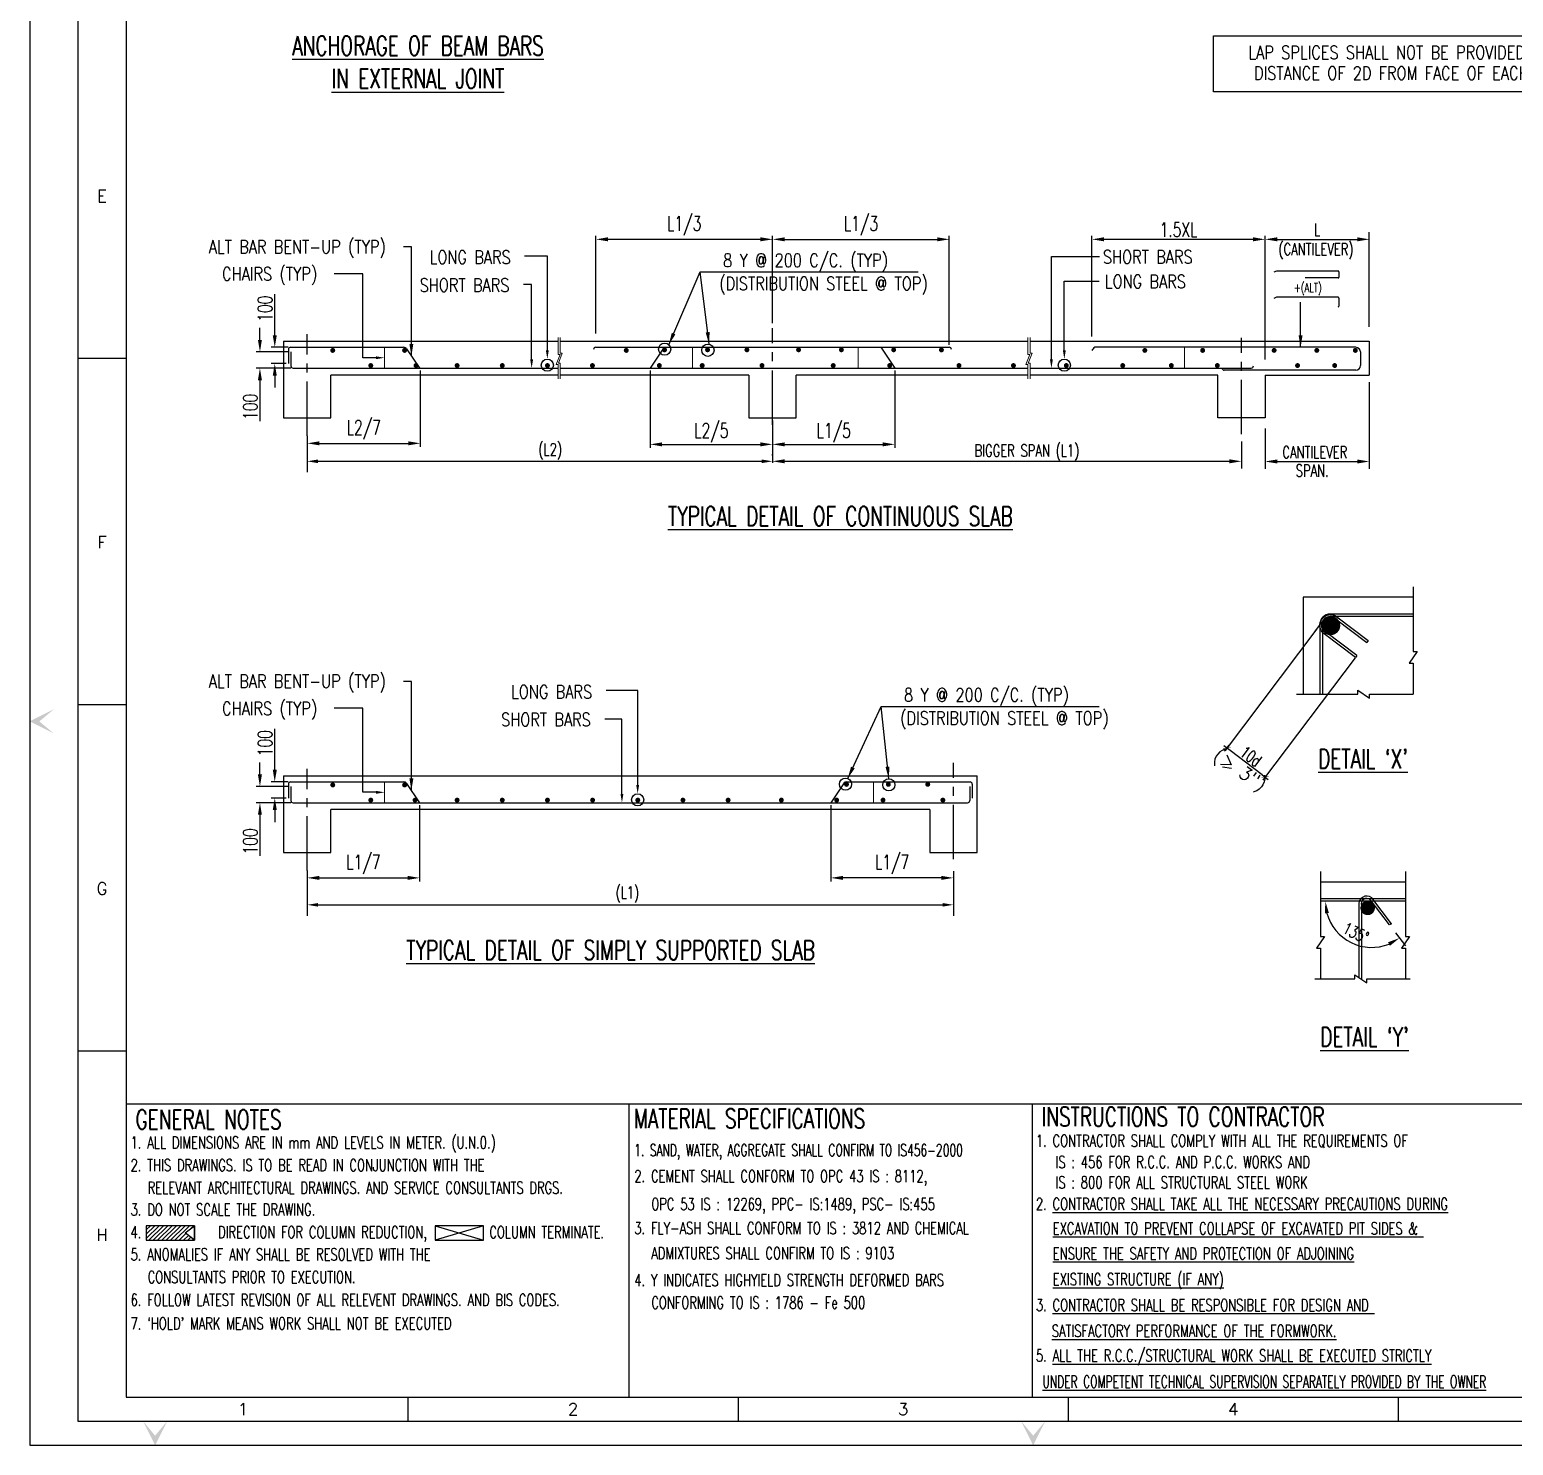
# Model space of a CAD drawing. Extents: x 489124 to 794428, y -356295 to -29813.
# Drawn here: x 710408 to 741130, y -160534 to -131229 of the extents above; entities that cross this region are included whole.
import ezdxf
from ezdxf.enums import TextEntityAlignment as Align

# ---------------------------------------------------------------- set-up
doc = ezdxf.new("R2010")
doc.units = 0
doc.header["$LTSCALE"] = 500
doc.header["$MEASUREMENT"] = 0
doc.linetypes.add('CENTER2', pattern=[1.125, 0.75, -0.125, 0.125, -0.125])
doc.layers.get('DEFPOINTS').update_dxf_attribs({"color": 4})
for name, color, linetype in [('08', 4, 'Continuous'), ('BEAM', 4, 'Continuous'), ('CENTERLINE', 8, 'CENTER2'), ('DIM', 5, 'Continuous'), ('DIM1', 5, 'Continuous'), ('dimention', 7, 'Continuous'), ('hat', 8, 'Continuous'), ('LINK', 2, 'Continuous'), ('notes', 1, 'Continuous'), ('other', 5, 'Continuous'), ('PNA', 10, 'Continuous'), ('S-COLUMN', 1, 'Continuous'), ('S-COLUMN HATCH', 8, 'Continuous'), ('S-SCHEDULE', 2, 'Continuous'), ('ST', 6, 'Continuous'), ('TXT', 4, 'Continuous')]:
    doc.layers.add(name, color=color, linetype=linetype)
for name, color, linetype, lineweight in [('hatch', 7, 'Continuous', 5), ('HEADING-TXT', 1, 'Continuous', 25), ('LINE', 253, 'Continuous', 18)]:
    doc.layers.add(name, color=color, linetype=linetype, lineweight=lineweight)
doc.styles.add('ROMANS', font='r.shx', dxfattribs={"width": 0.7, "bigfont": 'bigfont.shx'})
doc.styles.add('ROMENT', font='r.shx', dxfattribs={"bigfont": 'bigfont.shx'})
doc.dimstyles.new('5', dxfattribs={"dimtxt": 250, "dimasz": 250, "dimexe": 60, "dimexo": 60, "dimgap": 150, "dimtad": 1, "dimdec": 0, "dimlfac": 0.2, "dimzin": 0, "dimdsep": 46, "dimtxsty": 'ROMANS', "dimcen": -250, "dimclrd": 5, "dimclre": 5, "dimclrt": 4, "dimadec": 0, "dimazin": 0, "dimtfac": 1, "dimtdec": 0, "dimtix": 1, "dimtofl": 0, "dimtmove": 2, "dimatfit": 3, "dimfxl": 0, "dimtolj": 1, "dimtzin": 0, "dimarcsym": 0})
doc.dimstyles.new('Copy(2) of Standard', dxfattribs={"dimtxt": 300, "dimasz": 250, "dimexe": 75, "dimexo": 50, "dimgap": 50, "dimtad": 1, "dimdec": 0, "dimrnd": 5, "dimzin": 0, "dimdsep": 46, "dimtxsty": 'ROMANS', "dimcen": 0, "dimclrd": 5, "dimclre": 5, "dimclrt": 4, "dimadec": 0, "dimazin": 0, "dimtfac": 1, "dimtdec": 0, "dimtofl": 0, "dimtmove": 0, "dimatfit": 3, "dimfxl": 0, "dimtolj": 1, "dimtzin": 0, "dimarcsym": 0})
doc.dimstyles.new('dim25', dxfattribs={"dimtxt": 250, "dimasz": 250, "dimexe": 200, "dimexo": 200, "dimgap": 100, "dimtad": 1, "dimdec": 0, "dimlfac": 0.25, "dimzin": 0, "dimdsep": 46, "dimtxsty": 'ROMANS', "dimcen": 0, "dimclrd": 5, "dimclre": 5, "dimclrt": 4, "dimadec": 0, "dimazin": 0, "dimtfac": 1, "dimtdec": 0, "dimtix": 1, "dimtofl": 0, "dimtmove": 2, "dimatfit": 3, "dimfxl": 0, "dimtolj": 1, "dimtzin": 0, "dimlwd": -1, "dimlwe": -1, "dimarcsym": 0})
doc.dimstyles.new('INT1', dxfattribs={"dimtxt": 250, "dimasz": 250, "dimexe": 150, "dimexo": 60, "dimgap": 75, "dimtad": 1, "dimdec": 0, "dimzin": 0, "dimdsep": 46, "dimtxsty": 'ROMANS', "dimcen": -250, "dimclrd": 5, "dimclre": 5, "dimclrt": 4, "dimadec": 0, "dimazin": 0, "dimtfac": 1, "dimtdec": 0, "dimtix": 1, "dimtofl": 0, "dimtmove": 2, "dimatfit": 3, "dimfxl": 0, "dimtolj": 1, "dimtzin": 0, "dimarcsym": 0})
doc.dimstyles.new('INT25', dxfattribs={"dimtxt": 250, "dimasz": 80, "dimexe": 60, "dimexo": 60, "dimgap": 40, "dimtad": 1, "dimdec": 0, "dimlfac": 0.25, "dimzin": 0, "dimdsep": 46, "dimtxsty": 'ROMANS', "dimblk": 'DIMTICK', "dimblk1": 'DIMTICK', "dimblk2": 'DIMTICK', "dimsah": 1, "dimcen": -0.25, "dimclrd": 7, "dimclre": 7, "dimclrt": 4, "dimadec": 0, "dimazin": 0, "dimtfac": 1, "dimtdec": 0, "dimtix": 1, "dimtofl": 0, "dimtmove": 2, "dimatfit": 3, "dimldrblk": 'DIMTICK', "dimfxl": 0, "dimtolj": 1, "dimtzin": 0, "dimarcsym": 0})

# ---------------------------------------------------------------- blocks, each defined once
blk = doc.blocks.new('FOLDER')
at = {"layer": 'PNA'}
for points in [[(-1250, 2500), (0, 0), (0, 1000)], [(1250, 2500), (0, 0), (0, 1000)]]:
    blk.add_solid(points, dxfattribs=at)
blk = doc.blocks.new('A1')
at = {"color": 1}
blk.add_line((81794, 6959), (1969, 6959), dxfattribs=at)
at = {"flags": 128}
blk.add_lwpolyline([(0, 0), (82779, 0), (82779, 58231), (0, 58231)], close=True, dxfattribs=at)
at = {"layer": 'PNA'}
for p, q in [((984, 22171), (1969, 22171)), ((984, 15109), (1969, 15109)), ((984, 8047), (1969, 8047)), ((7718, 984), (7718, 492)), ((14453, 984), (14453, 492)), ((21187, 984), (21187, 492)), ((27921, 984), (27921, 492))]:
    blk.add_line(p, q, dxfattribs=at)
at = {"layer": 'PNA', "color": 1}
for points in [[(984, 492), (82287, 492), (82287, 57739), (984, 57739)], [(1969, 984), (81794, 984), (81794, 57247), (1969, 57247)]]:
    blk.add_lwpolyline(points, close=True, dxfattribs=at)
at = {"layer": 'PNA', "xscale": 0.196857838483993, "yscale": 0.196857838483993, "zscale": 0.196857838483993, "rotation": 270}
blk.add_blockref('FOLDER', (0, 14764), dxfattribs=at)
at = {"layer": 'PNA', "xscale": 0.1968578388914466, "yscale": 0.1968578388914466, "zscale": 0.1968578388914466}
for p in [(2559, 0), (20473, 0)]:
    blk.add_blockref('FOLDER', p, dxfattribs=at)
at = {"layer": 'PNA', "style": 'ROMANS'}
for s, p in [('E', (1476, 25479)), ('F', (1476, 18417)), ('G', (1476, 11355)), ('H', (1476, 4292)), ('1', (4352, 738)), ('2', (11086, 738)), ('3', (17821, 738)), ('4', (24555, 738))]:
    blk.add_text(s, height=246, dxfattribs=at).set_placement(p, align=Align.MIDDLE)
blk = doc.blocks.new('DIMTICK')
for p, q in [((-1, 0), (1, 0)), ((0, 1), (0, -1))]:
    blk.add_line(p, q)
at = {"color": 2, "const_width": 0.1}
blk.add_lwpolyline([(0.71, 0.71), (-0.71, -0.71)], dxfattribs=at)
blk = doc.blocks.new('*D634')
at = {"layer": 'DEFPOINTS', "color": 0}
for p in [(737100, -143586), (737891, -144183), (735200, -146102)]:
    blk.add_point(p, dxfattribs=at)
at = {"layer": 'DIM', "color": 7, "lineweight": -2}
for p, q in [((737064, -143634), (735164, -146150)), ((737855, -144231), (735955, -146747)), ((735927, -146651), (735264, -146150))]:
    blk.add_line(p, q, dxfattribs=at)
at = {"layer": 'DIM', "color": 7, "lineweight": -2, "xscale": 80, "yscale": 80, "zscale": 80}
for p, rotation in [((735200, -146102), 142.9439558411432), ((735991, -146699), 322.9439558411432)]:
    blk.add_blockref('DIMTICK', p, dxfattribs=dict(at, rotation=rotation))
at = {"layer": 'DIM', "color": 4, "insert": (735695, -146269), "char_height": 250, "attachment_point": 5, "rotation": 322.944, "style": 'ROMANS'}
blk.add_mtext('\\A1;10d', dxfattribs=at)
blk = doc.blocks.new('*D641')
at = {"layer": 'DEFPOINTS', "color": 0}
for p in [(735501, -139603), (725791, -140194), (735501, -140164)]:
    blk.add_point(p, dxfattribs=at)
at = {"layer": 'DIM', "color": 5, "lineweight": -2}
for p, q in [((735501, -139753), (735501, -140314)), ((725791, -140044), (725791, -140014)), ((726041, -140164), (735251, -140164))]:
    blk.add_line(p, q, dxfattribs=at)
at = {"layer": 'DIM', "color": 5}
for points in [[(726041, -140122), (726041, -140206), (725791, -140164)], [(735251, -140122), (735251, -140206), (735501, -140164)]]:
    blk.add_solid(points, dxfattribs=at)
blk = doc.blocks.new('*D642')
at = {"layer": 'DEFPOINTS', "color": 0}
for p in [(729451, -135569), (725791, -137355), (729451, -137804)]:
    blk.add_point(p, dxfattribs=at)
at = {"layer": 'DIM', "color": 5, "lineweight": -2}
for p, q in [((725791, -137305), (725791, -135494)), ((726041, -135569), (729201, -135569)), ((729451, -137754), (729451, -135494))]:
    blk.add_line(p, q, dxfattribs=at)
at = {"layer": 'DIM', "color": 5}
for points in [[(726041, -135527), (726041, -135610), (725791, -135569)], [(729201, -135527), (729201, -135610), (729451, -135569)]]:
    blk.add_solid(points, dxfattribs=at)
at = {"layer": 'DIM', "color": 4, "insert": (727621, -135290), "char_height": 300, "attachment_point": 5, "style": 'ROMANS'}
blk.add_mtext('\\A1;L1/3', dxfattribs=at)
blk = doc.blocks.new('*D643')
at = {"layer": 'DEFPOINTS', "color": 0}
for p in [(728324, -138236), (725791, -139266), (728324, -139813)]:
    blk.add_point(p, dxfattribs=at)
at = {"layer": 'DIM', "color": 5, "lineweight": -2}
for p, q in [((728324, -138286), (728324, -139888)), ((725791, -139316), (725791, -139888)), ((726041, -139813), (728074, -139813))]:
    blk.add_line(p, q, dxfattribs=at)
at = {"layer": 'DIM', "color": 5}
for points in [[(726041, -139772), (726041, -139855), (725791, -139813)], [(728074, -139772), (728074, -139855), (728324, -139813)]]:
    blk.add_solid(points, dxfattribs=at)
at = {"layer": 'DIM', "color": 4, "insert": (727058, -139575), "char_height": 300, "attachment_point": 5, "style": 'ROMANS'}
blk.add_mtext('\\A1;L1/5', dxfattribs=at)
blk = doc.blocks.new('*D644')
at = {"layer": 'DEFPOINTS', "color": 0}
for p in [(723254, -138236), (725791, -139266), (725791, -139813)]:
    blk.add_point(p, dxfattribs=at)
at = {"layer": 'DIM', "color": 5, "lineweight": -2}
for p, q in [((723254, -138286), (723254, -139888)), ((725791, -139316), (725791, -139888)), ((723504, -139813), (725541, -139813))]:
    blk.add_line(p, q, dxfattribs=at)
at = {"layer": 'DIM', "color": 5}
for points in [[(723504, -139772), (723504, -139855), (723254, -139813)], [(725541, -139772), (725541, -139855), (725791, -139813)]]:
    blk.add_solid(points, dxfattribs=at)
at = {"layer": 'DIM', "color": 4, "insert": (724523, -139575), "char_height": 300, "attachment_point": 5, "style": 'ROMANS'}
blk.add_mtext('\\A1;L2/5', dxfattribs=at)
blk = doc.blocks.new('*D645')
at = {"layer": 'DEFPOINTS', "color": 0}
for p in [(718497, -138236), (716155, -139635), (718497, -139792)]:
    blk.add_point(p, dxfattribs=at)
at = {"layer": 'DIM', "color": 5, "lineweight": -2}
for p, q in [((718497, -138286), (718497, -139867)), ((716155, -139685), (716155, -139867)), ((716405, -139792), (718247, -139792))]:
    blk.add_line(p, q, dxfattribs=at)
at = {"layer": 'DIM', "color": 5}
for points in [[(716405, -139750), (716405, -139833), (716155, -139792)], [(718247, -139750), (718247, -139833), (718497, -139792)]]:
    blk.add_solid(points, dxfattribs=at)
at = {"layer": 'DIM', "color": 4, "insert": (717326, -139513), "char_height": 300, "attachment_point": 5, "style": 'ROMANS'}
blk.add_mtext('\\A1;L2/7', dxfattribs=at)
blk = doc.blocks.new('*D646')
at = {"layer": 'DEFPOINTS', "color": 0}
for p in [(722132, -135569), (722132, -137567), (725791, -137355)]:
    blk.add_point(p, dxfattribs=at)
at = {"layer": 'DIM', "color": 5, "lineweight": -2}
for p, q in [((722132, -137517), (722132, -135494)), ((725541, -135569), (722382, -135569)), ((725791, -137305), (725791, -135494))]:
    blk.add_line(p, q, dxfattribs=at)
at = {"layer": 'DIM', "color": 5}
for points in [[(722382, -135527), (722382, -135610), (722132, -135569)], [(725541, -135527), (725541, -135610), (725791, -135569)]]:
    blk.add_solid(points, dxfattribs=at)
at = {"layer": 'DIM', "color": 4, "insert": (723961, -135290), "char_height": 300, "attachment_point": 5, "style": 'ROMANS'}
blk.add_mtext('\\A1;L1/3', dxfattribs=at)
blk = doc.blocks.new('*D647')
at = {"layer": 'DEFPOINTS', "color": 0}
for p in [(738148, -138377), (735991, -139334), (738148, -140168)]:
    blk.add_point(p, dxfattribs=at)
at = {"layer": 'DIM', "color": 5, "lineweight": -2}
for p, q in [((738148, -138527), (738148, -140318)), ((735991, -139484), (735991, -140318)), ((736241, -140168), (737898, -140168))]:
    blk.add_line(p, q, dxfattribs=at)
at = {"layer": 'DIM', "color": 5}
for points in [[(736241, -140126), (736241, -140209), (735991, -140168)], [(737898, -140126), (737898, -140209), (738148, -140168)]]:
    blk.add_solid(points, dxfattribs=at)
at = {"layer": 'DIM', "color": 4, "insert": (737069, -139968), "char_height": 250, "attachment_point": 5, "style": 'ROMANS'}
blk.add_mtext('\\A1;   ', dxfattribs=at)
blk = doc.blocks.new('*D648')
at = {"layer": 'DEFPOINTS', "color": 0}
for p in [(732403, -135569), (732403, -137631), (735991, -138107)]:
    blk.add_point(p, dxfattribs=at)
at = {"layer": 'DIM', "color": 5, "lineweight": -2}
for p, q in [((732403, -137581), (732403, -135494)), ((735741, -135569), (732653, -135569)), ((735991, -138057), (735991, -135494))]:
    blk.add_line(p, q, dxfattribs=at)
at = {"layer": 'DIM', "color": 5}
for points in [[(732653, -135527), (732653, -135610), (732403, -135569)], [(735741, -135527), (735741, -135610), (735991, -135569)]]:
    blk.add_solid(points, dxfattribs=at)
at = {"layer": 'DIM', "color": 4, "insert": (734197, -135369), "char_height": 300, "attachment_point": 5, "style": 'ROMANS'}
blk.add_mtext('\\A1;1.5XL', dxfattribs=at)
blk = doc.blocks.new('*D649')
at = {"layer": 'DEFPOINTS', "color": 0}
for p in [(735991, -135569), (738148, -135569), (738148, -137530)]:
    blk.add_point(p, dxfattribs=at)
at = {"layer": 'DIM', "color": 5, "lineweight": -2}
for p, q in [((738148, -137380), (738148, -135419)), ((736241, -135569), (737898, -135569))]:
    blk.add_line(p, q, dxfattribs=at)
at = {"layer": 'DIM', "color": 5}
for points in [[(736241, -135527), (736241, -135610), (735991, -135569)], [(737898, -135527), (737898, -135610), (738148, -135569)]]:
    blk.add_solid(points, dxfattribs=at)
at = {"layer": 'DIM', "color": 4, "insert": (737069, -135369), "char_height": 250, "attachment_point": 5, "style": 'ROMANS'}
blk.add_mtext('\\A1;L', dxfattribs=at)
blk = doc.blocks.new('*D678')
at = {"layer": 'DEFPOINTS', "color": 0}
for p in [(715483, -137804), (715811, -137804), (715766, -138139)]:
    blk.add_point(p, dxfattribs=at)
at = {"layer": 'DIM', "color": 5, "lineweight": -2}
for p, q in [((715483, -137554), (715483, -136704)), ((715761, -137804), (715408, -137804)), ((715716, -138139), (715408, -138139)), ((715483, -138389), (715483, -138639))]:
    blk.add_line(p, q, dxfattribs=at)
at = {"layer": 'DIM', "color": 5}
for points in [[(715442, -137554), (715525, -137554), (715483, -137804)], [(715442, -138389), (715525, -138389), (715483, -138139)]]:
    blk.add_solid(points, dxfattribs=at)
at = {"layer": 'DIM', "color": 4, "insert": (715283, -137004), "char_height": 300, "attachment_point": 5, "rotation": 90, "style": 'ROMANS'}
blk.add_mtext('\\A1;100', dxfattribs=at)
blk = doc.blocks.new('*D679')
at = {"layer": 'DEFPOINTS', "color": 0}
for p in [(715818, -137901), (715176, -138236), (715863, -138236)]:
    blk.add_point(p, dxfattribs=at)
at = {"layer": 'DIM', "color": 5, "lineweight": -2}
for p, q in [((715176, -137651), (715176, -137401)), ((715768, -137901), (715101, -137901)), ((715813, -138236), (715101, -138236)), ((715176, -138486), (715176, -139336))]:
    blk.add_line(p, q, dxfattribs=at)
at = {"layer": 'DIM', "color": 5}
for points in [[(715134, -137651), (715217, -137651), (715176, -137901)], [(715134, -138486), (715217, -138486), (715176, -138236)]]:
    blk.add_solid(points, dxfattribs=at)
at = {"layer": 'DIM', "color": 4, "insert": (714976, -139036), "char_height": 300, "attachment_point": 5, "rotation": 90, "style": 'ROMANS'}
blk.add_mtext('\\A1;100', dxfattribs=at)
blk = doc.blocks.new('*D650')
at = {"layer": 'DEFPOINTS', "color": 0}
for p in [(718483, -147232), (716155, -148631), (718483, -148787)]:
    blk.add_point(p, dxfattribs=at)
at = {"layer": 'DIM', "color": 5, "lineweight": -2}
for p, q in [((718483, -147282), (718483, -148862)), ((716155, -148681), (716155, -148862)), ((716405, -148787), (718233, -148787))]:
    blk.add_line(p, q, dxfattribs=at)
at = {"layer": 'DIM', "color": 5}
for points in [[(716405, -148746), (716405, -148829), (716155, -148787)], [(718233, -148746), (718233, -148829), (718483, -148787)]]:
    blk.add_solid(points, dxfattribs=at)
at = {"layer": 'DIM', "color": 4, "insert": (717319, -148509), "char_height": 300, "attachment_point": 5, "style": 'ROMANS'}
blk.add_mtext('\\A1;L1/7', dxfattribs=at)
blk = doc.blocks.new('*D680')
at = {"layer": 'DEFPOINTS', "color": 0}
for p in [(715483, -146800), (715811, -146800), (715766, -147135)]:
    blk.add_point(p, dxfattribs=at)
at = {"layer": 'DIM', "color": 5, "lineweight": -2}
for p, q in [((715483, -146550), (715483, -145700)), ((715761, -146800), (715408, -146800)), ((715716, -147135), (715408, -147135)), ((715483, -147385), (715483, -147635))]:
    blk.add_line(p, q, dxfattribs=at)
at = {"layer": 'DIM', "color": 5}
for points in [[(715442, -146550), (715525, -146550), (715483, -146800)], [(715442, -147385), (715525, -147385), (715483, -147135)]]:
    blk.add_solid(points, dxfattribs=at)
at = {"layer": 'DIM', "color": 4, "insert": (715283, -146000), "char_height": 300, "attachment_point": 5, "rotation": 90, "style": 'ROMANS'}
blk.add_mtext('\\A1;100', dxfattribs=at)
blk = doc.blocks.new('*D681')
at = {"layer": 'DEFPOINTS', "color": 0}
for p in [(715818, -146897), (715176, -147232), (715863, -147232)]:
    blk.add_point(p, dxfattribs=at)
at = {"layer": 'DIM', "color": 5, "lineweight": -2}
for p, q in [((715176, -146647), (715176, -146397)), ((715768, -146897), (715101, -146897)), ((715813, -147232), (715101, -147232)), ((715176, -147482), (715176, -148332))]:
    blk.add_line(p, q, dxfattribs=at)
at = {"layer": 'DIM', "color": 5}
for points in [[(715134, -146647), (715217, -146647), (715176, -146897)], [(715134, -147482), (715217, -147482), (715176, -147232)]]:
    blk.add_solid(points, dxfattribs=at)
at = {"layer": 'DIM', "color": 4, "insert": (714976, -148032), "char_height": 300, "attachment_point": 5, "rotation": 90, "style": 'ROMANS'}
blk.add_mtext('\\A1;100', dxfattribs=at)
blk = doc.blocks.new('*D651')
at = {"layer": 'DEFPOINTS', "color": 0}
for p in [(726999, -147232), (729536, -148631), (726999, -148787)]:
    blk.add_point(p, dxfattribs=at)
at = {"layer": 'DIM', "color": 5, "lineweight": -2}
for p, q in [((726999, -147282), (726999, -148862)), ((729536, -148681), (729536, -148862)), ((729286, -148787), (727249, -148787))]:
    blk.add_line(p, q, dxfattribs=at)
at = {"layer": 'DIM', "color": 5}
for points in [[(727249, -148746), (727249, -148829), (726999, -148787)], [(729286, -148746), (729286, -148829), (729536, -148787)]]:
    blk.add_solid(points, dxfattribs=at)
at = {"layer": 'DIM', "color": 4, "insert": (728267, -148509), "char_height": 300, "attachment_point": 5, "style": 'ROMANS'}
blk.add_mtext('\\A1;L1/7', dxfattribs=at)
blk = doc.blocks.new('*D673')
at = {"layer": 'DEFPOINTS', "color": 0}
for p in [(737139, -149270), (738169, -149236), (738899, -149270), (737487, -149915), (738568, -149762)]:
    blk.add_point(p, dxfattribs=at)
at = {"layer": 'DIM', "color": 5}
blk.add_line((738689, -149922), (738894, -150192), dxfattribs=at)
blk.add_arc((738195, -149270), 957, 195.0031, 292.1583, dxfattribs=at)
for points in [[(737229, -149523), (737311, -149512), (737237, -149270)], [(738535, -150120), (738576, -150193), (738773, -150033)]]:
    blk.add_solid(points, dxfattribs=at)
at = {"layer": 'DIM', "color": 4, "insert": (737869, -149926), "char_height": 250, "attachment_point": 5, "rotation": 333.5807, "style": 'ROMANS'}
blk.add_mtext('\\A1;135%%D', dxfattribs=at)

msp = doc.modelspace()

# ---------------------------------------------------------------- hatches: boundary and pattern name
at = {"layer": 'S-COLUMN HATCH'}
h = msp.add_hatch(dxfattribs=at)
h.set_pattern_fill('ANSI31', color=256, scale=20, angle=180, style=0)
h.set_pattern_definition([(225, (-175027.55, -1014197.83), (44.9012806, -44.9012806), [])])
h.paths.add_polyline_path([(712821.308, -155987.5), (712820.692, -156287.5), (713821.616, -156287.5), (713630.751, -156137.5), (713822.231, -155987.5)])

# ---------------------------------------------------------------- linework, layer by layer
at = {"layer": '08'}
for p, q in [((715664.138, -137676.122), (721349.527, -137676.122)), ((715664.138, -137676.122), (715664.138, -139265.765)), ((721396.027, -137676.122), (731076.527, -137676.122)), ((731123.027, -137676.122), (738147.778, -137676.122)), ((738147.778, -137676.122), (738147.778, -138377.436)), ((716646.641, -139265.765), (716646.641, -138377.436)), ((721349.527, -138377.436), (716646.641, -138377.436)), ((725299.735, -138377.436), (721396.027, -138377.436)), ((725299.735, -138377.436), (725299.735, -139265.765)), ((731076.527, -138377.436), (726282.238, -138377.436)), ((726282.238, -139265.765), (726282.238, -138377.436)), ((735008.075, -138377.436), (731123.027, -138377.436)), ((735008.075, -139265.765), (735008.075, -138377.436)), ((735990.578, -138377.436), (735990.578, -139265.765)), ((735990.578, -138377.436), (738147.778, -138377.436)), ((715664.138, -139265.765), (716646.641, -139265.765)), ((725299.735, -139265.765), (726282.238, -139265.765)), ((735990.578, -139265.765), (735008.075, -139265.765)), ((715664.138, -146672), (730026.891, -146672)), ((715664.138, -146672), (715664.138, -148261.643)), ((730026.891, -148261.643), (730026.891, -146672)), ((716646.641, -148261.643), (716646.641, -147373.315)), ((729044.388, -147373.315), (716646.641, -147373.315)), ((729044.388, -147373.315), (729044.388, -148261.643)), ((715664.138, -148261.643), (716646.641, -148261.643)), ((729044.388, -148261.643), (730026.891, -148261.643))]:
    msp.add_line(p, q, dxfattribs=at)
at = {"layer": 'BEAM'}
for points in [[(739053.524, -142977.251), (736775.5, -142977.251), (736775.5, -144984.538)], [(738898.617, -148872.572), (737138.856, -148872.572)]]:
    msp.add_lwpolyline(points, dxfattribs=at)
at = {"layer": 'CENTERLINE', "ltscale": 3}
for p, q in [((716155.394, -139639.168), (716155.394, -137534.445)), ((725791.406, -139406.243), (725791.406, -137408.961)), ((735501.085, -139602.743), (735501.085, -137605.461)), ((716155.394, -148635.047), (716155.394, -146530.323)), ((729536.059, -148402.122), (729536.059, -146404.84))]:
    msp.add_line(p, q, dxfattribs=at)
at = {"layer": 'DIM', "color": 5}
for p, q in [((721127.251, -135914.529), (720657.081, -135914.529)), ((731565.775, -135925.478), (732559.572, -135925.478)), ((717304.746, -136280.605), (716711.643, -136280.605)), ((720801.871, -136507.166), (720634.313, -136507.166)), ((731832.739, -136436.2), (732552.978, -136436.2)), ((717578.247, -138020.12), (717304.746, -138020.12)), ((722997.803, -144910.407), (722342.633, -144910.407)), ((717304.746, -145276.483), (716711.643, -145276.483)), ((722672.424, -145503.044), (722319.866, -145503.044)), ((717578.247, -147015.999), (717304.746, -147015.999))]:
    msp.add_line(p, q, dxfattribs=at)
at = {"layer": 'DIM'}
for p, q in [((721127.251, -137868.196), (721127.251, -135914.529)), ((731565.775, -138055.563), (731565.775, -135925.478)), ((717304.746, -138020.12), (717304.746, -136280.605)), ((720801.871, -138055.563), (720801.871, -136507.166)), ((731832.739, -137868.196), (731832.739, -136436.2)), ((725791.406, -139653.82), (725791.406, -140194.17)), ((716381.321, -140164.085), (725565.478, -140164.085)), ((737018.087, -143694.646), (737222.363, -143424.114)), ((722997.803, -146864.075), (722997.803, -144910.407)), ((717304.746, -147015.999), (717304.746, -145276.483)), ((722672.424, -147051.442), (722672.424, -145503.044)), ((729536.059, -148649.699), (729536.059, -149570.879)), ((716381.321, -149344.963), (729310.131, -149344.963))]:
    msp.add_line(p, q, dxfattribs=at)
for points in [[(739053.524, -142760.5), (739053.524, -144102.037), (739136.706, -144102.037), (738970.342, -144345.446), (739053.524, -144345.446), (739053.524, -144984.538)], [(736638.487, -144984.538), (737910.898, -144984.538), (737910.898, -144901.355), (738154.306, -145067.72), (738154.306, -144984.538), (739053.524, -144984.538)], [(737138.856, -148655.821), (737138.856, -149997.358), (737222.038, -149997.358), (737055.674, -150240.767), (737138.856, -150240.767), (737138.856, -150879.858)], [(738898.617, -148655.821), (738898.617, -149997.358), (738981.799, -149997.358), (738815.435, -150240.767), (738898.617, -150240.767), (738898.617, -150879.858)], [(737017.08, -150879.858), (737850.991, -150879.858), (737850.991, -150796.676), (738094.4, -150963.04), (738094.4, -150879.858), (738993.617, -150879.858)]]:
    msp.add_lwpolyline(points, dxfattribs=at)
for points, const_width in [([(737245.772, -143563.412, 1), (737445.772, -143563.412, 1)], 200), ([(738039.116, -149409.097, 1), (738189.116, -149409.097, 1)], 150)]:
    msp.add_lwpolyline(points, format="xyb", close=True, dxfattribs=dict(at, const_width=const_width))
for points in [[(725565.478, -140126.423), (725565.478, -140201.732), (725791.406, -140164.085)], [(729310.131, -149307.301), (729310.131, -149382.61), (729536.059, -149344.963)]]:
    msp.add_solid(points, dxfattribs=at)
at = {"layer": 'DIM1', "color": 7}
for p, q in [((722818.5, -159534.446), (722818.5, -153469.821)), ((731176, -159534.446), (731176, -153469.821))]:
    msp.add_line(p, q, dxfattribs=at)
at = {"layer": 'DIM1', "elevation": 0}
msp.add_lwpolyline([(734919.001, -131353.408), (743708.742, -131353.408), (743708.742, -132514.391), (734919.001, -132514.391)], close=True, dxfattribs=at)
at = {"layer": 'dimention', "color": 5, "linetype": 'ByBlock'}
for p, q in [((716155.394, -139639.168), (716155.394, -140390.001)), ((716155.394, -148635.047), (716155.394, -149570.879))]:
    msp.add_line(p, q, dxfattribs=at)
at = {"layer": 'dimention', "color": 5}
for points in [[(721097.204, -137868.196), (721157.285, -137868.196), (721127.251, -138048.455)], [(731862.785, -137868.196), (731802.695, -137868.196), (731832.739, -138048.455)], [(720771.828, -138055.563), (720831.918, -138055.563), (720801.871, -138235.831)], [(731595.822, -138055.563), (731535.731, -138055.563), (731565.775, -138235.831)], [(722642.38, -147051.442), (722702.47, -147051.442), (722672.424, -147231.709)], [(722967.756, -146864.075), (723027.838, -146864.075), (722997.803, -147044.333)]]:
    msp.add_solid(points, dxfattribs=at)
at = {"layer": 'dimention', "color": 5, "linetype": 'ByBlock'}
for points in [[(716381.321, -140126.423), (716381.321, -140201.732), (716155.394, -140164.085)], [(716381.321, -149307.301), (716381.321, -149382.61), (716155.394, -149344.963)]]:
    msp.add_solid(points, dxfattribs=at)
at = {"layer": 'hat'}
for centre in [(723556.07, -137841.829), (724452.982, -137865.215), (721127.251, -138174.892), (731832.739, -138174.892), (727300.723, -146846.707), (728197.635, -146861.093), (722997.803, -147170.77)]:
    msp.add_circle(centre, 126.431, dxfattribs=at)
at = {"layer": 'hatch'}
for points in [[(721349.527, -137602.82), (721349.527, -137955.908), (721390.197, -137955.908), (721310.505, -138161.597), (721349.527, -138161.597), (721349.527, -138458.82)], [(721396.027, -137602.772), (721396.027, -137926.408), (721436.697, -137926.408), (721357.005, -138132.097), (721396.027, -138132.097), (721396.027, -138458.588)], [(731076.527, -137602.82), (731076.527, -137955.908), (731117.197, -137955.908), (731037.505, -138161.597), (731076.527, -138161.597), (731076.527, -138458.82)], [(731123.027, -137602.772), (731123.027, -137926.408), (731163.697, -137926.408), (731084.005, -138132.097), (731123.027, -138132.097), (731123.027, -138458.588)]]:
    msp.add_lwpolyline(points, dxfattribs=at)
at = {"layer": 'LINE'}
for p, q in [((717758.506, -137804.422), (717758.506, -138235.831)), ((724135.529, -137804.422), (724135.529, -138235.831)), ((727561.246, -137804.422), (727561.246, -138235.831)), ((734318.506, -137804.422), (734318.506, -138235.831)), ((717758.506, -146800.3), (717758.506, -147231.709)), ((727880.182, -146800.3), (727880.182, -147231.709))]:
    msp.add_line(p, q, dxfattribs=at)
at = {"layer": 'LINK'}
for p, q in [((738125.573, -143872.329), (738095.443, -143912.231)), ((737891.17, -144182.76), (737861.04, -144222.662)), ((738567.834, -149762.195), (738168.874, -149235.85)), ((738609.694, -149739.284), (738199.042, -149199.33)), ((737933.965, -149370.38), (737933.965, -150865.617)), ((737983.965, -149363.712), (737983.965, -150899.791)), ((738608.89, -149739.723), (738567.834, -149762.195))]:
    msp.add_line(p, q, dxfattribs=at)
for points in [[(737861.041, -144222.662), (737211.796, -143732.437, -1), (737476.628, -143382.318), (738125.573, -143872.329)], [(739053.524, -143327.251), (737335.5, -143327.251, 0.414213562), (737125.5, -143537.251), (737125.5, -144984.538)], [(737891.17, -144182.76), (737241.944, -143692.548, -1), (737446.48, -143422.207), (738095.443, -143912.231)], [(739053.524, -143377.251), (737335.5, -143377.251, 0.414213562), (737175.5, -143537.251), (737175.5, -144984.538)]]:
    msp.add_lwpolyline(points, format="xyb", dxfattribs=at)
for points in [[(738898.617, -149219.872), (737138.856, -149219.872)], [(738898.617, -149269.872), (737138.856, -149269.872)]]:
    msp.add_lwpolyline(points, dxfattribs=at)
for centre, radius, start, end in [((738095.54, -149329.853), 166.58, 51.5863482, 194.0808285), ((738096.645, -149329.03), 117.897, 52.2187644, 197.1080954)]:
    msp.add_arc(centre, radius, start, end, dxfattribs=at)
at = {"layer": 'other'}
for points in [[(717578.247, -137990.089), (717578.247, -138050.167), (717758.506, -138020.12)], [(717578.247, -146985.967), (717578.247, -147046.045), (717758.506, -147015.999)]]:
    msp.add_solid(points, dxfattribs=at)
at = {"layer": 'S-COLUMN', "color": 5}
for p, q in [((718806, -155987.5), (719806, -156287.5)), ((719806, -155987.5), (718806, -156287.5))]:
    msp.add_line(p, q, dxfattribs=at)
at = {"layer": 'S-COLUMN'}
for points in [[(713821, -156287.5), (713821, -155987.5), (712821, -155987.5), (712821, -156287.5)], [(713821, -155987.5), (713821, -156287.5), (713630.751, -156137.5)], [(719806, -156287.5), (719806, -155987.5), (718806, -155987.5), (718806, -156287.5)]]:
    msp.add_lwpolyline(points, close=True, dxfattribs=at)
at = {"layer": 'ST'}
for p, q in [((736223.06, -136226.337), (736173.288, -136249)), ((737504.984, -136226.337), (736223.06, -136226.337)), ((737504.984, -136367.892), (736818.019, -136367.892)), ((737519.909, -136241.274), (737519.909, -136352.955)), ((736223.06, -136769.278), (736173.288, -136791.95)), ((737504.984, -136769.278), (736223.06, -136769.278)), ((737519.909, -136784.213), (737519.909, -136950.406)), ((715765.746, -137849.486), (715765.746, -138139.312)), ((715810.811, -137804.422), (718151.873, -137804.422)), ((715818.034, -137900.935), (715818.034, -138190.761)), ((718214.218, -137837.589), (718486.067, -138241.016)), ((722131.607, -137804.422), (729450.548, -137804.422)), ((723544.745, -137804.422), (723254.048, -138235.831)), ((728033.24, -137804.422), (728323.945, -138235.831)), ((736843.081, -137804.422), (732463, -137804.422)), ((737868.598, -137804.422), (733488.517, -137804.422)), ((737965.16, -137900.996), (737965.16, -138182.101)), ((715863.098, -138235.831), (721349.527, -138235.831)), ((721396.027, -138235.831), (731076.527, -138235.831)), ((731123.027, -138235.831), (735703.641, -138235.831)), ((737868.598, -138278.667), (735143.567, -138278.667)), ((715765.746, -146845.365), (715765.746, -147135.191)), ((715810.811, -146800.3), (718151.873, -146800.3)), ((718214.218, -146833.468), (718482.572, -147231.709)), ((727274.533, -146822.36), (726998.702, -147231.709)), ((727315.998, -146800.3), (729880.218, -146800.3)), ((729925.282, -146845.365), (729925.282, -147135.191)), ((715818.034, -146896.813), (715818.034, -147186.639)), ((729872.995, -146896.813), (729872.995, -147186.639)), ((715863.098, -147231.709), (729827.93, -147231.709))]:
    msp.add_line(p, q, dxfattribs=at)
at = {"layer": 'ST', "const_width": 50.698}
for points in [[(716658.57, -137868.066, 1), (716709.261, -137868.066, 1)], [(718146.322, -137868.066, 1), (718197.014, -137868.066, 1)], [(722735.934, -137868.066, 1), (722786.626, -137868.066, 1)], [(723527.996, -137856.132, 1), (723578.697, -137856.132, 1)], [(724419.147, -137855.632, 1), (724469.839, -137855.632, 1)], [(725234.56, -137855.632, 1), (725285.252, -137855.632, 1)], [(726355.165, -137855.632, -1), (726304.473, -137855.632, -1)], [(727241.816, -137856.132, -1), (727191.115, -137856.132, -1)], [(728324.316, -137856.132, -1), (728273.615, -137856.132, -1)], [(729262.703, -137858.632, 1), (729313.394, -137858.632, 1)], [(733525.081, -137868.066, -1), (733474.381, -137868.066, -1)], [(734722.951, -137868.066, -1), (734672.259, -137868.066, -1)], [(736202.53, -137868.066, -1), (736151.838, -137868.066, -1)], [(737086.444, -137868.066, -1), (737035.74, -137868.066, -1)], [(737883.876, -137868.066, -1), (737833.176, -137868.066, -1)], [(717446.058, -138181.463, 1), (717496.749, -138181.463, 1)], [(718433.838, -138181.463, -1), (718383.135, -138181.463, -1)], [(719284.089, -138181.463, -1), (719233.386, -138181.463, -1)], [(720219.366, -138181.463, -1), (720168.662, -138181.463, -1)], [(721154.642, -138181.463, -1), (721103.938, -138181.463, -1)], [(722035.672, -138181.463, 1), (722086.364, -138181.463, 1)], [(723421.3, -138181.463, 1), (723471.992, -138181.463, 1)], [(724308.445, -138181.463, 1), (724359.145, -138181.463, 1)], [(725547.414, -138181.463, 1), (725598.106, -138181.463, 1)], [(727022.155, -138181.463, 1), (727072.847, -138181.463, 1)], [(728191.577, -138181.463, 1), (728242.268, -138181.463, 1)], [(729626.086, -138181.463, 1), (729676.778, -138181.463, 1)], [(730754.075, -138181.463, 1), (730804.767, -138181.463, 1)], [(731848.256, -138181.463, 1), (731898.948, -138181.463, 1)], [(733017.01, -138181.463, 1), (733067.702, -138181.463, 1)], [(734023.953, -138181.463, 1), (734074.656, -138181.463, 1)], [(734975.116, -138181.463, 1), (735025.807, -138181.463, 1)], [(736637.241, -138181.463, 1), (736687.933, -138181.463, 1)], [(737405.855, -138181.463, 1), (737456.549, -138181.463, 1)], [(716658.57, -146863.944, 1), (716709.261, -146863.944, 1)], [(718146.322, -146863.944, 1), (718197.014, -146863.944, 1)], [(727296.649, -146852.01, 1), (727347.35, -146852.01, 1)], [(728163.8, -146851.51, 1), (728214.492, -146851.51, 1)], [(728979.213, -146851.51, 1), (729029.905, -146851.51, 1)], [(717446.058, -147177.342, 1), (717496.749, -147177.342, 1)], [(718413.838, -147177.342, -1), (718363.135, -147177.342, -1)], [(719284.089, -147177.342, -1), (719233.386, -147177.342, -1)], [(720219.366, -147177.342, -1), (720168.662, -147177.342, -1)], [(721154.642, -147177.342, -1), (721103.938, -147177.342, -1)], [(722089.918, -147177.342, -1), (722039.215, -147177.342, -1)], [(723025.194, -147177.342, -1), (722974.491, -147177.342, -1)], [(723960.471, -147177.342, -1), (723909.767, -147177.342, -1)], [(724895.747, -147177.342, -1), (724845.043, -147177.342, -1)], [(725998.676, -147177.342, -1), (725947.973, -147177.342, -1)], [(727093.453, -147177.342, 1), (727144.145, -147177.342, 1)], [(728053.098, -147177.342, 1), (728103.798, -147177.342, 1)], [(729292.067, -147177.342, 1), (729342.759, -147177.342, 1)]]:
    msp.add_lwpolyline(points, format="xyb", close=True, dxfattribs=at)
at = {"layer": 'ST'}
for centre, radius, start, end in [((737504.984, -136241.274), 14.932, 0, 90), ((737504.984, -136352.955), 14.932, 270, 0), ((737504.984, -136784.213), 14.932, 0, 90), ((737504.984, -136950.406), 14.932, 270, 0), ((715810.811, -137849.486), 45.065, 90, 180), ((718151.873, -137879.6), 75.177, 33.9737701, 90), ((722131.607, -137849.494), 45.065, 90, 180), ((729450.548, -137849.494), 45.065, 0, 90), ((732519.691, -137917.117), 125.155, 115.7893095, 159.0733367), ((737868.598, -137900.996), 96.567, 0, 90), ((715863.098, -138190.761), 45.065, 180, 270), ((735143.567, -138233.603), 45.065, 180, 270), ((735703.641, -138190.761), 45.065, 270, 0), ((737868.598, -138182.101), 96.567, 270, 0), ((715810.811, -146845.365), 45.065, 90, 180), ((718151.873, -146875.479), 75.177, 33.9737701, 90), ((727315.998, -146850.3), 50, 90, 146.0267311), ((729880.218, -146845.365), 45.065, 0, 90), ((715863.098, -147186.639), 45.065, 180, 270), ((729827.93, -147186.639), 45.065, 270, 0)]:
    msp.add_arc(centre, radius, start, end, dxfattribs=at)
at = {"layer": 'TXT', "linetype": 'ByBlock'}
msp.add_line((735105.819, -146490.511), (735295.589, -146518.391), dxfattribs=at)

# ---------------------------------------------------------------- block references
at = {"xscale": 1.01500000001397, "yscale": 1.01500000001397, "zscale": 1.01500000001397}
msp.add_blockref('A1', (710407.925, -160533.5), dxfattribs=at)

# ---------------------------------------------------------------- texts
at = {"layer": 'HEADING-TXT', "color": 6, "style": 'ROMANS', "width": 0.7}
for s, p in [('%%UANCHORAGE OF BEAM BARS', (718447.595, -131560.239)), ('%%UIN EXTERNAL JOINT', (718447.595, -132241.952))]:
    msp.add_text(s, height=400, dxfattribs=at).set_placement(p, align=Align.MIDDLE)
for s, p in [('%%UTYPICAL DETAIL OF CONTINUOUS SLAB', (723623.752, -141498.941)), ('%%UTYPICAL DETAIL OF SIMPLY SUPPORTED SLAB', (718206.752, -150481.32)), ('GENERAL NOTES', (712599.5, -153987.204)), ('MATERIAL SPECIFICATIONS', (722919.5, -153970.204)), ('INSTRUCTIONS TO CONTRACTOR', (731363, -153930.204))]:
    msp.add_text(s, height=400, dxfattribs=at).set_placement(p)
for s, p in [("%%UDETAIL `X'", (738018.502, -146519.917)), ("%%UDETAIL `Y'", (738049.118, -152280.33))]:
    msp.add_text(s, height=400, dxfattribs=at).set_placement(p, align=Align.CENTER)
at = {"layer": 'notes', "color": 4, "style": 'ROMANS'}
for s, width, p in [('1. ALL DIMENSIONS ARE IN mm AND LEVELS IN METER. (U.N.0.)', 0.7, (712497.173, -154391.715)), ('1. CONTRACTOR SHALL COMPLY WITH ALL THE REQUIREMENTS OF ', 0.7, (731243.78, -154353.082)), ('1. SAND, WATER, AGGREGATE SHALL CONFIRM TO IS456-2000', 0.65, (722927.225, -154548.204)), ('2. THIS DRAWINGS. IS TO BE READ IN CONJUNCTION WITH THE', 0.7, (712497.173, -154859.957)), ('2. CEMENT SHALL CONFORM TO OPC 43 IS : 8112,', 0.7, (722927.225, -155086.204)), ('  IS : 456 FOR R.C.C. AND P.C.C. WORKS AND', 0.7, (731407.979, -154795.388)), ('RELEVANT ARCHITECTURAL DRAWINGS. AND SERVICE CONSULTANTS DRGS.', 0.7, (712849.79, -155326.391)), ('  IS : 800 FOR ALL STRUCTURAL STEEL WORK', 0.7, (731407.979, -155216.12)), ('OPC 53 IS : 12269, PPC- IS:1489, PSC- IS:455  ', 0.7, (723279, -155665.704)), ('2. %%UCONTRACTOR SHALL TAKE ALL THE NECESSARY PRECAUTIONS DURING', 0.7, (731243.78, -155661.872)), ('3. DO NOT SCALE THE DRAWING. ', 0.7, (712497.173, -155778.427)), ('4.            DIRECTION FOR COLUMN REDUCTION,', 0.7, (712497.173, -156246.669)), ('COLUMN TERMINATE.', 0.7, (719924.673, -156246.669)), ('3. FLY-ASH SHALL CONFORM TO IS : 3812 AND CHEMICAL ', 0.7, (722927.225, -156162.204)), ('%%UEXCAVATION TO PREVENT COLLAPSE OF EXCAVATED PIT SIDES & ', 0.7, (731593.073, -156167.648)), ('5. ANOMALIES IF ANY SHALL BE RESOLVED WITH THE', 0.7, (712497.173, -156706.307)), ('ADMIXTURES SHALL CONFIRM TO IS : 9103', 0.7, (723279, -156681.204)), ('%%UENSURE THE SAFETY AND PROTECTION OF ADJOINING', 0.7, (731593.073, -156688.021)), ('CONSULTANTS PRIOR TO EXECUTION.', 0.7, (712849.79, -157176.452)), ('4. Y INDICATES HIGHYIELD STRENGTH DEFORMED BARS', 0.7, (722927.225, -157238.204)), ('%%UEXISTING STRUCTURE (IF ANY)', 0.7, (731593.073, -157220.397)), ('6. FOLLOW LATEST REVISION OF ALL RELEVENT DRAWINGS. AND BIS CODES.', 0.7, (712497.173, -157648.16)), ('CONFORMING TO IS : 1786 - Fe 500', 0.7, (723279, -157705.204)), ('3. %%UCONTRACTOR SHALL BE RESPONSIBLE FOR DESIGN AND ', 0.7, (731243.78, -157755.096)), ("7. `HOLD' MARK MEANS WORK SHALL NOT BE EXECUTED", 0.7, (712497.173, -158135.983)), ('%%uSATISFACTORY PERFORMANCE OF THE FORMWORK.', 0.7, (731572.724, -158289.579)), ('5. %%UALL THE R.C.C./STRUCTURAL WORK SHALL BE EXECUTED STRICTLY', 0.7, (731243.78, -158800.864)), ('%%UUNDER COMPETENT TECHNICAL SUPERVISION SEPARATELY PROVIDED BY THE OWNER', 0.65, (731377.69, -159340.801))]:
    msp.add_text(s, height=250, dxfattribs=dict(at, width=width)).set_placement(p)
at = {"layer": 'S-SCHEDULE', "color": 4, "style": 'ROMANS', "width": 0.7}
for s, p in [('(CANTILEVER)', (736266.78, -135772.285)), ('CANTILEVER  ', (736348.524, -139975.199)), (' SPAN. ', (736504.711, -140356.857))]:
    msp.add_text(s, height=250, dxfattribs=at).set_placement(p, align=Align.MIDDLE_LEFT)
for s, height, p in [('+(ALT)', 183.3333, (736875.398, -136581.882)), (' (L2)', 250, (721125.755, -139935.492)), ('BIGGER SPAN (L1)', 250, (731057.255, -139959.705)), (' (L1)', 250, (722723.255, -149108.248))]:
    msp.add_text(s, height=height, dxfattribs=at).set_placement(p, align=Align.MIDDLE)
at = {"layer": 'TXT', "linetype": 'ByBlock', "style": 'ROMANS', "width": 0.8}
for s, p in [('LAP SPLICES SHALL NOT BE PROVIDED WITHIN', (739053.344, -131698.988)), ('DISTANCE OF 2D FROM FACE OF EACH SUPPORT', (739352.266, -132127.746))]:
    msp.add_text(s, height=275, dxfattribs=at).set_placement(p, align=Align.MIDDLE)
at = {"layer": 'TXT', "style": 'ROMENT', "width": 0.8}
for s, p in [('ALT BAR BENT-UP (TYP)', (715948.455, -135741.501)), ('8 Y @ 200 C/C. (TYP)', (726474.881, -136023.086)), ('(DISTRIBUTION STEEL @ TOP)', (726846.031, -136502.386)), ('ALT BAR BENT-UP (TYP)', (715948.455, -144737.38)), ('8 Y @ 200 C/C. (TYP)', (730219.534, -145018.964)), ('(DISTRIBUTION STEEL @ TOP)', (730590.684, -145498.265))]:
    msp.add_text(s, height=275, dxfattribs=at).set_placement(p, align=Align.MIDDLE)
for s, p in [('CHAIRS (TYP)', (714391.737, -136284.375)), ('LONG BARS', (718690.71, -135938.261)), ('SHORT BARS', (732632.298, -135933.081)), ('SHORT BARS', (718484.226, -136515.538)), ('LONG BARS', (732671.007, -136442.754)), ('LONG BARS', (720376.262, -144934.139)), ('CHAIRS (TYP)', (714391.737, -145280.253)), ('SHORT BARS', (720169.778, -145511.417))]:
    msp.add_text(s, height=275, dxfattribs=at).set_placement(p, align=Align.MIDDLE_LEFT)
at = {"layer": 'TXT', "linetype": 'ByBlock', "style": 'ROMANS'}
msp.add_text('(> 3")', height=275, rotation=325.7906324, dxfattribs=at).set_placement((735461.628, -146565.294), align=Align.MIDDLE)

# ---------------------------------------------------------------- dimensions: what is measured, and where the dimension line sits
at = {"layer": 'DIM'}
for base, p1, p2, text, dimstyle, override, picture, middle in [((722131.607, -135568.795), (725790.982, -137354.737), (722131.607, -137567.32), 'L1/3', 'Copy(2) of Standard', {"dimfxl": 60}, '*D646', (723961.294, -135290.224)), ((729450.548, -135568.795), (725790.982, -137354.737), (729450.548, -137804.422), 'L1/3', 'Copy(2) of Standard', {"dimfxl": 60}, '*D642', (727620.765, -135290.224)), ((732402.794, -135568.795), (735990.578, -138106.82), (732402.794, -137630.82), '1.5XL', 'Copy(2) of Standard', {"dimfxl": 60}, '*D648', (734196.686, -135368.795)), ((738147.778, -135568.795), (735990.578, -135568.795), (738147.778, -137529.82), 'L', 'INT1', {"dimexo": 150, "dimlfac": 0.25}, '*D649', (737069.178, -135368.795)), ((718496.972, -139791.528), (716155.394, -139635.451), (718496.972, -138235.831), 'L2/7', 'Copy(2) of Standard', {"dimfxl": 60}, '*D645', (717326.183, -139512.957)), ((725791.406, -139813.47), (723254.048, -138235.831), (725791.406, -139265.765), 'L2/5', 'Copy(2) of Standard', {"dimgap": 10, "dimfxl": 60}, '*D644', (724522.727, -139574.898)), ((728323.945, -139813.47), (725791.406, -139265.765), (728323.945, -138235.831), 'L1/5', 'Copy(2) of Standard', {"dimgap": 10, "dimfxl": 60}, '*D643', (727057.676, -139574.898)), ((738147.778, -140167.707), (735990.578, -139334.331), (738147.778, -138377.436), '   ', 'INT1', {"dimexo": 150, "dimlfac": 0.25}, '*D647', (737069.178, -139967.707)), ((735501.085, -140164.085), (725791.406, -140194.17), (735501.085, -139602.743), ' ', 'INT1', {"dimexo": 150, "dimlfac": 0.25}, '*D641', (730646.245, -140164.085)), ((718482.572, -148787.407), (716155.394, -148631.329), (718482.572, -147231.709), 'L1/7', 'Copy(2) of Standard', {"dimfxl": 60}, '*D650', (717318.983, -148508.835))]:
    dim = msp.add_linear_dim(base=base, p1=p1, p2=p2, text=text, dimstyle=dimstyle, override=override, dxfattribs=at)
    dim.commit()
    dim.dimension.update_dxf_attribs({"geometry": picture, "text_midpoint": middle})
for base, p1, p2, picture, middle in [((715483.43, -137804.422), (715765.746, -138139.312), (715810.811, -137804.422), '*D678', (715283.43, -137004.422)), ((715175.548, -138235.826), (715818.034, -137900.935), (715863.098, -138235.826), '*D679', (714975.548, -139035.826)), ((715483.43, -146800.3), (715765.746, -147135.191), (715810.811, -146800.3), '*D680', (715283.43, -146000.3)), ((715175.548, -147231.704), (715818.034, -146896.813), (715863.098, -147231.704), '*D681', (714975.548, -148031.704))]:
    dim = msp.add_linear_dim(base=base, p1=p1, p2=p2, angle=90, text='100', dimstyle='Copy(2) of Standard', dxfattribs=at)
    dim.commit()
    dim.dimension.update_dxf_attribs({"geometry": picture, "text_midpoint": middle})
dim = msp.add_aligned_dim(p1=(737891.17, -144182.76), p2=(737100.389, -143585.65), distance=3153.062, text='10d', dimstyle='INT25', dxfattribs=at)
dim.commit()
dim.dimension.update_dxf_attribs({"geometry": '*D634', "text_midpoint": (735695.186, -146268.817)})
dim = msp.add_linear_dim(base=(726998.702, -148787.407), p1=(729535.635, -148631.329), p2=(726998.702, -147231.709), angle=180, text='L1/7', dimstyle='Copy(2) of Standard', override={"dimfxl": 60}, dxfattribs=at)
dim.commit()
dim.dimension.update_dxf_attribs({"geometry": '*D651', "text_midpoint": (728267.168, -148508.835)})
dim = msp.add_angular_dim_2l(base=(737487.474, -149915.332), line1=((738567.834, -149762.195), (738168.874, -149235.85)), line2=((738898.617, -149269.872), (737138.856, -149269.872)), text='135%%D', dimstyle='dim25', dxfattribs=at)
dim.commit()
dim.dimension.update_dxf_attribs({"geometry": '*D673', "text_midpoint": (737868.763, -149925.837)})

# ---------------------------------------------------------------- leaders
for points in [[(718312.066, -137982.798), (718312.066, -135726.047), (718145.548, -135726.047)], [(718312.066, -146978.676), (718312.066, -144721.926), (718145.548, -144721.926)]]:
    msp.add_leader(points, dimstyle='Copy(2) of Standard', override={"dimgap": 10, "dimtad": 0, "dimfxl": 60}, dxfattribs=at)
at = {"layer": 'DIM', "color": 5}
for points in [[(723642.706, -137749.747), (724292.629, -136241.396), (728807.119, -136241.396)], [(724477.391, -137741.162), (724292.629, -136241.396)], [(727348.796, -146729.772), (728037.282, -145237.275), (732551.772, -145237.275)], [(728197.635, -146734.662), (728037.282, -145237.275)]]:
    msp.add_leader(points, dimstyle='5', dxfattribs=at)
at = {"layer": 'dimention', "linetype": 'Continuous'}
msp.add_leader([(736725.117, -137804.422), (736725.117, -137063.037), (736725.117, -136872.354)], dimstyle='5', dxfattribs=at)

doc.saveas('drawing.dxf')
